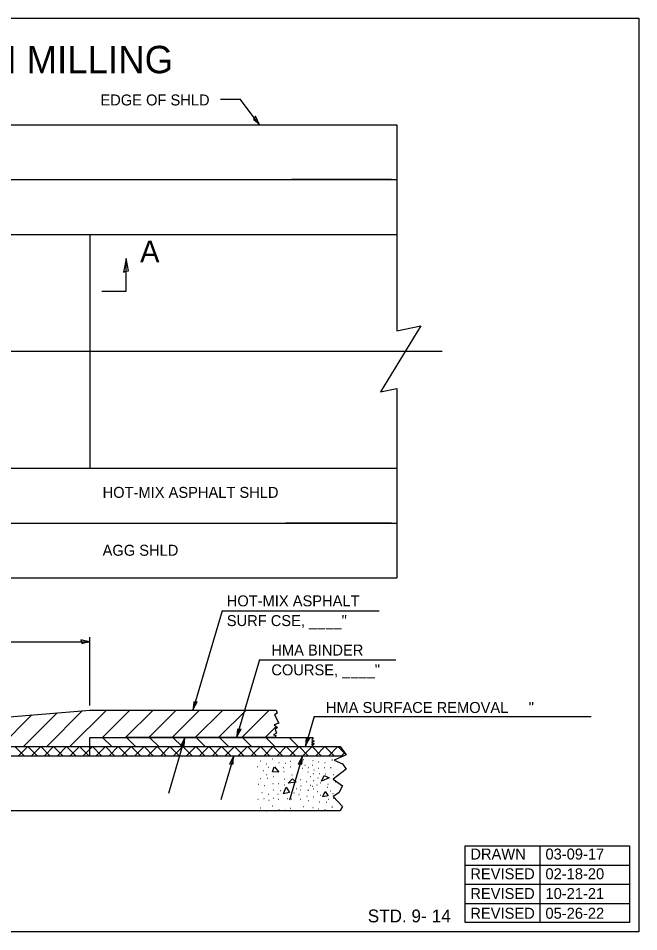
# Model space of a CAD drawing. Extents: x 100 to 888, y 575 to 1075.
# Drawn here: x 548 to 888, y 575 to 1075 of the extents above; entities that cross this region are included whole.
import ezdxf

# ---------------------------------------------------------------- set-up
doc = ezdxf.new("R2010")
doc.units = 0
for name, color, linetype in [('Sheets_General Details', 7, 'Continuous'), ('Sheets_Major Grid', 7, 'Continuous'), ('Sheets_Minor Grid Horizontal', 7, 'Continuous')]:
    doc.layers.add(name, color=color, linetype=linetype)

msp = doc.modelspace()

# ---------------------------------------------------------------- linework, layer by layer
at = {"layer": 'Sheets_General Details'}
for p, q in [((658.56, 1030.73), (669.32, 1030.73)), ((679.98, 1016.72), (669.32, 1030.73)), ((332.11, 1016.72), (755.11, 1016.72)), ((755.1, 1016.72), (755.1, 956.72)), ((332.11, 986.72), (755.11, 986.72)), ((752.11, 986.72), (697.46, 986.72)), ((332.11, 956.72), (755.11, 956.72)), ((587.11, 956.72), (587.11, 828.72)), ((755.1, 956.72), (755.1, 903.95)), ((607.03, 925.59), (607.03, 943.49)), ((593.65, 925.59), (607.03, 925.59)), ((208.16, 892.72), (780, 892.72)), ((755.1, 872.26), (755.1, 828.72)), ((332.11, 828.72), (755.11, 828.72)), ((755.1, 828.72), (755.1, 768.72)), ((332.11, 798.72), (755.11, 798.72)), ((752.11, 798.72), (694.37, 798.72)), ((332.11, 768.72), (755.11, 768.72)), ((659.46, 750.57), (643.48, 696.34)), ((659.46, 750.57), (745.5, 750.57)), ((587.09, 698.8), (587.09, 736.3)), ((349.09, 733.68), (587.09, 733.68)), ((679.9, 723.75), (667.4, 681.34)), ((679.9, 723.75), (754.47, 723.75)), ((349.09, 676.34), (587.09, 696.34)), ((587.09, 696.34), (689.09, 696.34)), ((709.86, 692.77), (705.06, 676.49)), ((709.86, 692.77), (861.39, 692.77)), ((587.09, 681.34), (709.09, 681.34)), ((587.09, 676.34), (587.09, 681.34)), ((688.17, 681.27), (607.09, 681.34)), ((639.12, 681.34), (630.06, 650.59)), ((349.09, 676.34), (587.09, 676.34)), ((546.05, 676.34), (551.08, 671.31)), ((548.09, 671.31), (553.12, 676.34)), ((553.12, 676.34), (558.15, 671.31)), ((555.16, 671.31), (560.19, 676.34)), ((560.19, 676.34), (565.23, 671.31)), ((562.23, 671.31), (567.26, 676.34)), ((567.26, 676.34), (572.3, 671.31)), ((569.3, 671.31), (574.33, 676.34)), ((574.33, 676.34), (579.37, 671.31)), ((576.37, 671.31), (581.41, 676.34)), ((581.41, 676.34), (586.44, 671.31)), ((583.44, 671.31), (588.48, 676.34)), ((587.09, 676.34), (724.09, 676.34)), ((587.09, 671.31), (587.09, 676.34)), ((588.48, 676.34), (593.51, 671.31)), ((590.52, 671.31), (595.55, 676.34)), ((595.55, 676.34), (600.58, 671.31)), ((597.59, 671.31), (602.62, 676.34)), ((602.62, 676.34), (607.65, 671.31)), ((604.66, 671.31), (609.69, 676.34)), ((709.14, 676.19), (607.09, 676.34)), ((709.14, 676.19), (607.09, 676.34)), ((609.69, 676.34), (614.72, 671.31)), ((611.73, 671.31), (616.76, 676.34)), ((616.76, 676.34), (621.79, 671.31)), ((618.8, 671.31), (623.83, 676.34)), ((623.83, 676.34), (628.86, 671.31)), ((625.87, 671.31), (630.9, 676.34)), ((630.9, 676.34), (635.94, 671.31)), ((632.94, 671.31), (637.97, 676.34)), ((637.97, 676.34), (643.01, 671.31)), ((640.01, 671.31), (645.05, 676.34)), ((645.05, 676.34), (650.08, 671.31)), ((647.08, 671.31), (652.12, 676.34)), ((652.12, 676.34), (657.15, 671.31)), ((654.15, 671.31), (659.19, 676.34)), ((659.19, 676.34), (664.22, 671.31)), ((661.23, 671.31), (666.26, 676.34)), ((666.26, 676.34), (671.29, 671.31)), ((668.3, 671.31), (673.33, 676.34)), ((673.33, 676.34), (678.36, 671.31)), ((675.37, 671.31), (680.4, 676.34)), ((680.4, 676.34), (685.43, 671.31)), ((682.44, 671.31), (687.47, 676.34)), ((687.47, 676.34), (692.5, 671.31)), ((689.51, 671.31), (694.54, 676.34)), ((694.54, 676.34), (699.58, 671.31)), ((696.58, 671.31), (701.61, 676.34)), ((701.61, 676.34), (706.65, 671.31)), ((703.65, 671.31), (708.68, 676.34)), ((708.68, 676.34), (713.72, 671.31)), ((710.72, 671.31), (715.76, 676.34)), ((715.76, 676.34), (720.79, 671.31)), ((717.79, 671.31), (722.83, 676.34)), ((722.83, 676.34), (727.3, 671.87)), ((475.34, 671.31), (726.1, 671.31)), ((665.88, 671.31), (658.78, 647.22)), ((703.5, 671.2), (696.4, 647.1)), ((724.87, 671.31), (726.52, 672.97)), ((678.78, 665.36), (678.98, 665.36)), ((680.55, 668.58), (680.75, 668.58)), ((683.51, 666.95), (683.71, 666.95)), ((684.67, 665.14), (684.87, 665.14)), ((686.78, 669.66), (686.98, 669.66)), ((690.56, 667.64), (690.76, 667.64)), ((694.13, 667.21), (694.33, 667.21)), ((696.84, 668.45), (697.04, 668.45)), ((696.93, 665.23), (697.13, 665.23)), ((701.92, 667.12), (702.12, 667.12)), ((704.02, 669.27), (704.22, 669.27)), ((704.8, 666.17), (705, 666.17)), ((708.79, 666.26), (708.99, 666.26)), ((709.17, 668.75), (709.37, 668.75)), ((712.05, 668.07), (712.25, 668.07)), ((715.7, 667.64), (715.9, 667.64)), ((719.61, 669.1), (719.81, 669.1)), ((682.09, 663.34), (682.29, 663.34)), ((683.81, 661.02), (684.01, 661.02)), ((692.93, 664.97), (693.13, 664.97)), ((693.32, 662.65), (693.52, 662.65)), ((697.57, 660.84), (697.77, 660.84)), ((700.84, 662.05), (701.04, 662.05)), ((703.25, 664.45), (703.45, 664.45)), ((706.34, 662.52), (706.54, 662.52)), ((706.52, 664.97), (706.72, 664.97)), ((709.47, 661.53), (709.67, 661.53)), ((709.68, 663.68), (709.88, 663.68)), ((712, 664.5), (712.2, 664.5)), ((712.56, 661.53), (712.76, 661.53)), ((715.49, 664.97), (715.69, 664.97)), ((715.87, 661.45), (716.07, 661.45)), ((718.88, 664.88), (719.08, 664.88)), ((720.35, 661.1), (720.55, 661.1)), ((679.17, 655.86), (679.37, 655.86)), ((680.25, 658.87), (680.45, 658.87)), ((682.48, 655.04), (682.68, 655.04)), ((684.33, 659.04), (684.53, 659.04)), ((687.25, 656.2), (687.45, 656.2)), ((687.64, 659.9), (687.84, 659.9)), ((690.09, 656.2), (690.29, 656.2)), ((693.45, 655.34), (693.65, 655.34)), ((693.66, 658.52), (693.86, 658.52)), ((702.22, 658.26), (702.42, 658.26)), ((705.44, 657.15), (705.64, 657.15)), ((707.76, 655.25), (707.96, 655.25)), ((707.89, 659.98), (708.09, 659.98)), ((709.47, 657.79), (709.67, 657.79)), ((711.36, 655.34), (711.56, 655.34)), ((711.88, 659.3), (712.08, 659.3)), ((713.29, 656.46), (713.49, 656.46)), ((717.29, 655.73), (717.49, 655.73)), ((721.42, 656.97), (721.62, 656.97)), ((681.28, 651.19), (681.48, 651.19)), ((684.93, 650.24), (685.13, 650.24)), ((687.64, 652.65), (687.84, 652.65)), ((690.01, 650.24), (690.21, 650.24)), ((691.38, 652.3), (691.58, 652.3)), ((698.78, 651.1), (698.98, 651.1)), ((700.15, 653.46), (700.35, 653.46)), ((701.4, 650.15), (701.6, 650.15)), ((702.39, 652.65), (702.59, 652.65)), ((702.6, 654.91), (702.8, 654.91)), ((706.47, 652.43), (706.67, 652.43)), ((708.99, 654.74), (709.19, 654.74)), ((709.34, 653.29), (709.54, 653.29)), ((711.53, 651.79), (711.73, 651.79)), ((717.08, 654.07), (717.28, 654.07)), ((718.58, 652.13), (718.78, 652.13)), ((720.13, 650.58), (720.33, 650.58)), ((679, 647.49), (679.2, 647.49)), ((682.27, 648), (682.47, 648)), ((685.06, 647.06), (685.26, 647.06)), ((687.43, 648.18), (687.63, 648.18)), ((690.39, 647.62), (690.59, 647.62)), ((694.99, 648), (695.19, 648)), ((697.19, 647.66), (697.39, 647.66)), ((702.22, 647.49), (702.42, 647.49)), ((705.83, 649.21), (706.03, 649.21)), ((706.6, 646.76), (706.8, 646.76)), ((709.3, 648.82), (709.5, 648.82)), ((712.56, 646.11), (712.76, 646.11)), ((713.16, 649.68), (713.36, 649.68)), ((716.39, 645.85), (716.59, 645.85)), ((717.72, 647.49), (717.92, 647.49)), ((720.52, 648.09), (720.72, 648.09)), ((269.09, 641.34), (724.09, 641.34)), ((680.55, 642.84), (680.75, 642.84)), ((683.51, 641.21), (683.71, 641.21)), ((686.78, 643.92), (686.98, 643.92)), ((690.56, 641.9), (690.76, 641.9)), ((694.13, 641.47), (694.33, 641.47)), ((696.84, 642.72), (697.04, 642.72)), ((701.92, 641.38), (702.12, 641.38)), ((704.02, 643.53), (704.22, 643.53)), ((709.17, 643.02), (709.37, 643.02)), ((712.05, 642.33), (712.25, 642.33)), ((715.7, 641.9), (715.9, 641.9)), ((719.61, 643.36), (719.81, 643.36))]:
    msp.add_line(p, q, dxfattribs=at)
for points in [[(677.79, 1021.33), (677.27, 1020.42), (676.63, 1019.74), (678.12, 1018.44), (679.98, 1016.72), (678.75, 1019.13)], [(605.46, 936), (606.91, 936.61), (608.29, 936.84), (607.68, 939.74), (607.03, 943.49), (606.31, 939.49)], [(582.09, 734.72), (582.5, 733.76), (582.65, 732.84), (584.59, 733.25), (587.09, 733.68), (584.42, 734.16)], [(645.89, 700.84), (644.86, 700.73), (643.93, 700.83), (643.77, 698.86), (643.48, 696.34), (644.7, 698.77)], [(645.89, 700.84), (644.86, 700.73), (643.93, 700.83), (643.77, 698.86), (643.48, 696.34), (644.7, 698.77)], [(669.82, 685.84), (668.78, 685.73), (667.85, 685.83), (667.69, 683.86), (667.4, 681.34), (668.62, 683.77)], [(669.82, 685.84), (668.78, 685.73), (667.85, 685.83), (667.69, 683.86), (667.4, 681.34), (668.62, 683.77)], [(636.71, 676.84), (637.74, 676.96), (638.67, 676.85), (638.83, 678.82), (639.12, 681.34), (637.91, 678.92)], [(707.48, 680.99), (706.44, 680.87), (705.51, 680.98), (705.35, 679.01), (705.06, 676.49), (706.28, 678.91)], [(663.47, 666.81), (664.5, 666.93), (665.43, 666.82), (665.59, 668.79), (665.88, 671.31), (664.66, 668.89)], [(701.08, 666.7), (702.12, 666.82), (703.05, 666.71), (703.21, 668.68), (703.5, 671.2), (702.28, 668.78)]]:
    msp.add_lwpolyline(points, close=True, dxfattribs=at)
for points in [[(755.08, 903.95), (768.19, 906.69), (746.09, 870.58), (755.08, 872.26)], [(563.47, 676.34), (583.13, 696.01)], [(576.19, 676.34), (596.2, 696.34)], [(593.92, 681.34), (608.91, 696.33)], [(606.65, 681.34), (621.65, 696.34)], [(619.37, 681.33), (634.38, 696.34)], [(632.08, 681.32), (647.11, 696.34)], [(644.8, 681.31), (659.83, 696.34)], [(657.52, 681.3), (672.56, 696.34)], [(670.23, 681.29), (685.29, 696.34)], [(689.09, 696.34), (689.67, 694.72), (688.17, 693.69), (690.43, 689.17), (687.89, 688.33), (689.77, 686.82), (688.45, 685.79), (689.2, 683.62), (687.51, 682.78), (689.02, 682.4), (688.17, 681.27)], [(537.92, 676.25), (555.34, 693.68)], [(550.74, 676.34), (569.24, 694.84)], [(682.95, 681.28), (689.06, 687.39)], [(599.06, 676.34), (594.06, 681.34)], [(612.08, 676.34), (607.09, 681.33)], [(624.83, 676.32), (619.8, 681.34)], [(637.58, 676.3), (632.53, 681.34)], [(650.32, 676.28), (645.26, 681.34)], [(663.07, 676.26), (657.99, 681.34)], [(675.82, 676.24), (670.71, 681.34)], [(688.56, 676.23), (683.44, 681.35)], [(701.31, 676.21), (696.17, 681.35)], [(709.09, 681.34), (709.33, 680.9), (708.58, 680.24), (709.9, 679.39), (708.39, 678.83), (709.8, 678.08), (708.48, 677.7), (709.71, 677.51), (708.58, 676.85), (709.14, 676.19)], [(709.31, 680.93), (708.9, 681.35)], [(724.09, 676.34), (727.32, 671.87), (720.84, 668.88), (725.32, 666.89), (727.32, 663.9), (720.34, 658.42), (725.32, 654.93), (723.33, 650.94), (720.34, 648.95), (725.32, 643.46), (724.09, 641.34)], [(688.09, 665.2), (690.44, 662.35), (687.04, 662.6), (687.89, 665.25)], [(713.89, 657.49), (715.34, 660.45), (717.99, 659.19), (713.85, 657.43)], [(722.19, 663.59), (722.34, 663.59)], [(695.65, 656.34), (698.05, 658.74), (700.06, 656.89), (695.61, 656.24)], [(693, 650.68), (694.6, 654.14), (696.4, 651.13), (692.8, 650.53)], [(714.54, 648.93), (715.94, 651.83), (717.44, 649.38), (714.51, 648.83)]]:
    msp.add_lwpolyline(points, dxfattribs=at)
at = {"layer": 'Sheets_Major Grid'}
msp.add_lwpolyline([(100, 1075), (887.5, 1075), (887.5, 575), (100, 575)], close=True, dxfattribs=at)
at = {"layer": 'Sheets_Minor Grid Horizontal'}
for p, q in [((833.61, 580), (833.61, 622)), ((792.5, 611.5), (882.5, 611.5)), ((792.5, 601), (882.5, 601)), ((792.5, 590.5), (882.5, 590.5))]:
    msp.add_line(p, q, dxfattribs=at)
msp.add_lwpolyline([(882.5, 580), (792.5, 580), (792.5, 622), (882.5, 622)], close=True, dxfattribs=at)

# ---------------------------------------------------------------- texts
at = {"layer": 'Sheets_General Details'}
for s, height, p in [('BUTT JOINT WITH MILLING', 15, (374.15, 1044.91)), ('EDGE OF SHLD', 6, (592.87, 1027.28)), ('A', 12, (614.53, 941.32)), ('HOT-MIX ASPHALT SHLD', 6, (594.06, 812.49)), ('AGG SHLD', 6, (594.06, 780.8)), ('HOT-MIX ASPHALT ', 6, (662.02, 753.11)), ('SURF CSE, ____"', 6, (662.02, 742.31)), ('HMA BINDER', 6, (686.41, 726.15)), ('COURSE, ____"', 6, (686.41, 715.35)), ('HMA SURFACE REMOVAL     "', 6, (716.27, 694.75))]:
    msp.add_text(s, height=height, dxfattribs=at).set_placement(p)
at = {"layer": 'Sheets_Minor Grid Horizontal'}
for s, height, p in [('DRAWN', 6, (795.35, 614.52)), ('03-09-17', 6, (836.46, 614.52)), ('REVISED', 6, (795.35, 603.72)), ('02-18-20', 6, (836.46, 603.72)), ('REVISED', 6, (795.35, 592.92)), ('10-21-21', 6, (836.46, 592.92)), ('STD. 9-', 7, (739.19, 580.14)), ('14 ', 7, (774.23, 580.14)), ('REVISED', 6, (795.35, 582.12)), ('05-26-22', 6, (836.46, 582.12))]:
    msp.add_text(s, height=height, dxfattribs=at).set_placement(p)

doc.saveas('drawing.dxf')
